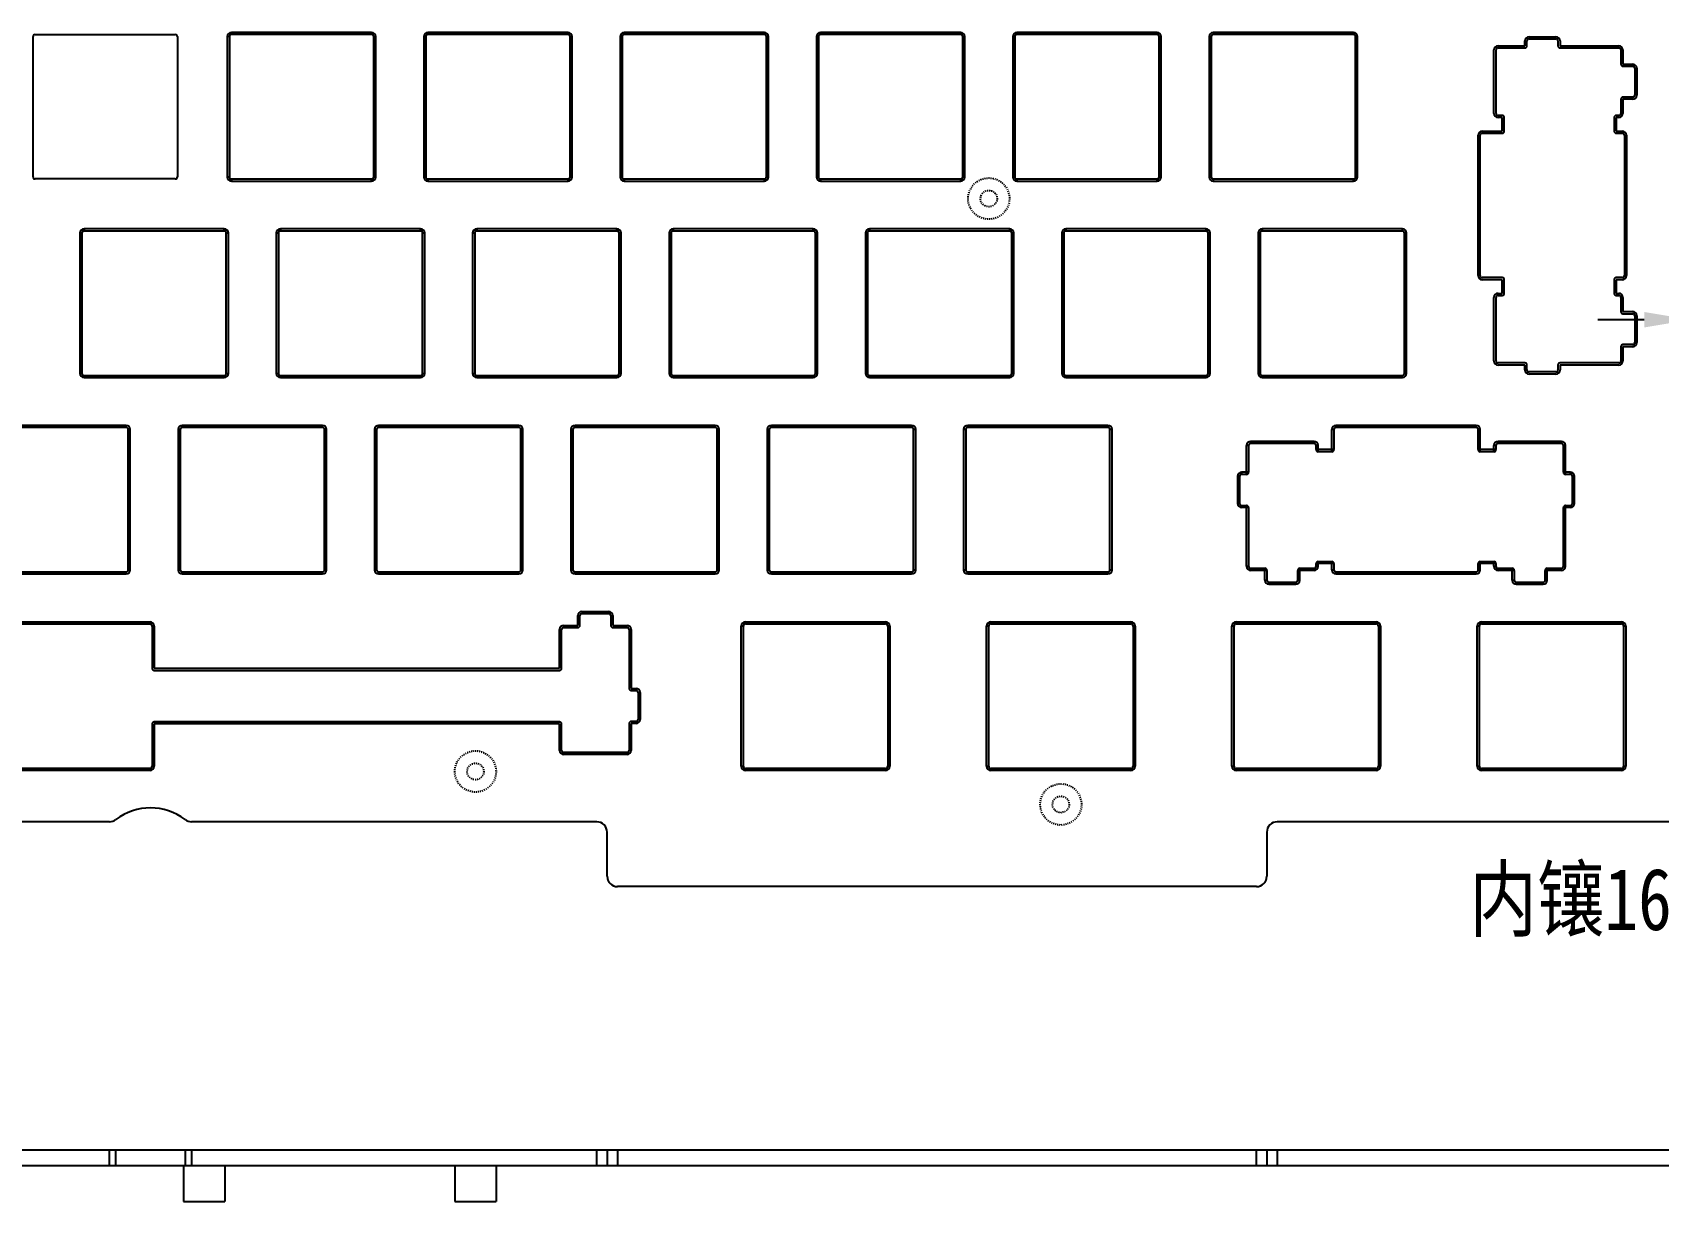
# Model space of a CAD drawing. Header units: inches. Extents: x 1530 to 2079, y 82 to 346.
# Drawn here: x 1731.2 to 1888.9, y 127.4 to 240.7 of the extents above; entities that cross this region are included whole.
import ezdxf

# ---------------------------------------------------------------- set-up
doc = ezdxf.new("R2010")
doc.units = ezdxf.units.IN
doc.header["$LTSCALE"] = 0.909449
doc.header["$MEASUREMENT"] = 0
doc.header["$PDMODE"] = 3
doc.header["$PDSIZE"] = 0.3125
doc.linetypes.add('HIDDEN', pattern=[0.2, 0.1, -0.1])
doc.linetypes.add('PHANTOM', pattern=[0.8, 0.45, -0.05, 0.1, -0.05, 0.1, -0.05])
doc.layers.get('0').update_dxf_attribs({"linetype": 'CONTINUOUS'})
doc.layers.get('Defpoints').update_dxf_attribs({"linetype": 'CONTINUOUS'})
for name, color, linetype in [('DEFAULT_2', 8, 'HIDDEN'), ('DEFAULT_3', 7, 'PHANTOM'), ('文字', 4, 'CONTINUOUS')]:
    doc.layers.add(name, color=color, linetype=linetype)
doc.styles.get("Standard").update_dxf_attribs({"font": 'txt', "width": 0.8})
doc.dimstyles.get("Standard").update_dxf_attribs({"dimtxt": 6, "dimasz": 4.5, "dimexe": 1, "dimexo": 1, "dimgap": 0.09, "dimtad": 0, "dimzin": 1, "dimdsep": 46, "dimtxsty": 'Standard', "dimcen": 0.09, "dimclrd": 5, "dimclre": 5, "dimclrt": 1, "dimadec": 0, "dimazin": 0, "dimtp": 0.01, "dimtm": 0.01, "dimtfac": 1, "dimtofl": 0, "dimtmove": 0, "dimatfit": 3, "dimfxl": 1, "dimtolj": 1, "dimtzin": 4, "dimarcsym": 0})

# ---------------------------------------------------------------- blocks, each defined once
blk = doc.blocks.new('*D32')
at = {"layer": 'DEFAULT_3', "color": 3, "linetype": 'ByBlock', "lineweight": -2, "transparency": 16777216}
for p, q in [((1892.07, 220.58), (1892.07, 211.86)), ((1895.87, 220.58), (1895.87, 211.86)), ((1887.57, 212.86), (1883.07, 212.86)), ((1900.37, 212.86), (1904.87, 212.86))]:
    blk.add_line(p, q, dxfattribs=at)
at = {"layer": 'DEFAULT_3', "color": 3, "linetype": 'ByBlock', "transparency": 16777216}
for points in [[(1887.57, 212.11), (1887.57, 213.61), (1892.07, 212.86)], [(1900.37, 213.61), (1900.37, 212.11), (1895.87, 212.86)]]:
    blk.add_solid(points, dxfattribs=at)
at = {"layer": 'Defpoints', "color": 0, "linetype": 'ByBlock', "transparency": 16777216}
for p in [(1892.07, 221.58), (1895.87, 221.58), (1895.87, 212.86)]:
    blk.add_point(p, dxfattribs=at)
at = {"layer": 'DEFAULT_3', "color": 3, "linetype": 'ByBlock', "transparency": 16777216, "insert": (1919.12, 212.86), "char_height": 6, "attachment_point": 5}
blk.add_mtext('\\A1;\\A1;3.65{\\H0.7x;\\S+0.10^ -0.05;}', dxfattribs=at)

msp = doc.modelspace()

# ---------------------------------------------------------------- linework, layer by layer
at = {"color": 7, "linetype": 'Continuous'}
for p, q in [((1731.252, 226.708), (1731.252, 240.308)), ((1731.452, 240.508), (1745.052, 240.508)), ((1745.252, 240.308), (1745.252, 226.708)), ((1750.102, 240.308), (1750.102, 226.708)), ((1750.302, 240.308), (1750.102, 240.308)), ((1750.302, 240.308), (1750.302, 226.708)), ((1750.502, 240.708), (1750.502, 240.508)), ((1764.102, 240.708), (1750.502, 240.708)), ((1764.102, 240.508), (1750.502, 240.508)), ((1764.102, 240.508), (1764.102, 240.708)), ((1764.302, 226.708), (1764.302, 240.308)), ((1764.502, 240.308), (1764.302, 240.308)), ((1764.502, 226.708), (1764.502, 240.308)), ((1769.152, 240.308), (1769.152, 226.708)), ((1769.352, 240.308), (1769.152, 240.308)), ((1769.352, 240.308), (1769.352, 226.708)), ((1769.552, 240.708), (1769.552, 240.508)), ((1783.152, 240.708), (1769.552, 240.708)), ((1783.152, 240.508), (1769.552, 240.508)), ((1783.152, 240.508), (1783.152, 240.708)), ((1783.352, 226.708), (1783.352, 240.308)), ((1783.552, 240.308), (1783.352, 240.308)), ((1783.552, 226.708), (1783.552, 240.308)), ((1788.202, 240.308), (1788.202, 226.708)), ((1788.402, 240.308), (1788.202, 240.308)), ((1788.402, 240.308), (1788.402, 226.708)), ((1788.602, 240.708), (1788.602, 240.508)), ((1802.202, 240.708), (1788.602, 240.708)), ((1802.202, 240.508), (1788.602, 240.508)), ((1802.202, 240.508), (1802.202, 240.708)), ((1802.402, 226.708), (1802.402, 240.308)), ((1802.602, 240.308), (1802.402, 240.308)), ((1802.602, 226.708), (1802.602, 240.308)), ((1807.252, 240.308), (1807.252, 226.708)), ((1807.452, 240.308), (1807.252, 240.308)), ((1807.452, 240.308), (1807.452, 226.708)), ((1807.652, 240.708), (1807.652, 240.508)), ((1821.252, 240.708), (1807.652, 240.708)), ((1821.252, 240.508), (1807.652, 240.508)), ((1821.252, 240.508), (1821.252, 240.708)), ((1821.452, 226.708), (1821.452, 240.308)), ((1821.652, 240.308), (1821.452, 240.308)), ((1821.652, 226.708), (1821.652, 240.308)), ((1826.302, 240.308), (1826.302, 226.708)), ((1826.502, 240.308), (1826.302, 240.308)), ((1826.502, 240.308), (1826.502, 226.708)), ((1826.702, 240.708), (1826.702, 240.508)), ((1840.302, 240.708), (1826.702, 240.708)), ((1840.302, 240.508), (1826.702, 240.508)), ((1840.302, 240.508), (1840.302, 240.708)), ((1840.702, 240.308), (1840.502, 240.308)), ((1840.502, 226.708), (1840.502, 240.308)), ((1840.702, 226.708), (1840.702, 240.308)), ((1845.552, 240.308), (1845.352, 240.308)), ((1845.352, 240.308), (1845.352, 226.708)), ((1845.552, 240.308), (1845.552, 226.708)), ((1859.352, 240.708), (1845.752, 240.708)), ((1845.752, 240.708), (1845.752, 240.508)), ((1859.352, 240.508), (1845.752, 240.508)), ((1859.352, 240.508), (1859.352, 240.708)), ((1859.752, 240.308), (1859.552, 240.308)), ((1859.552, 226.708), (1859.552, 240.308)), ((1859.752, 226.708), (1859.752, 240.308)), ((1875.986, 239.419), (1875.986, 239.893)), ((1876.186, 239.419), (1876.186, 239.893)), ((1876.386, 240.293), (1878.996, 240.293)), ((1876.386, 240.093), (1878.996, 240.093)), ((1879.196, 239.893), (1879.196, 239.418)), ((1879.396, 239.893), (1879.396, 239.418)), ((1872.986, 232.868), (1872.986, 239.019)), ((1873.186, 232.868), (1873.186, 239.019)), ((1873.386, 239.419), (1875.986, 239.419)), ((1873.386, 239.219), (1875.986, 239.219)), ((1879.396, 239.418), (1885.096, 239.418)), ((1879.396, 239.218), (1885.096, 239.218)), ((1885.296, 239.018), (1885.296, 237.643)), ((1885.496, 239.018), (1885.496, 237.643)), ((1885.496, 237.643), (1886.446, 237.643)), ((1885.496, 237.443), (1886.446, 237.443)), ((1886.646, 237.243), (1886.646, 234.643)), ((1886.846, 237.243), (1886.846, 234.643)), ((1885.296, 234.243), (1885.296, 232.868)), ((1886.446, 234.443), (1885.496, 234.443)), ((1886.446, 234.243), (1885.496, 234.243)), ((1885.496, 234.243), (1885.496, 232.868)), ((1873.786, 232.668), (1873.386, 232.668)), ((1873.786, 232.468), (1873.386, 232.468)), ((1873.786, 231.143), (1873.786, 232.468)), ((1873.986, 231.143), (1873.986, 232.468)), ((1884.641, 232.468), (1884.641, 231.143)), ((1885.096, 232.668), (1884.841, 232.668)), ((1885.096, 232.468), (1884.841, 232.468)), ((1884.841, 232.468), (1884.841, 231.143)), ((1871.441, 217.143), (1871.441, 230.743)), ((1871.641, 217.143), (1871.641, 230.743)), ((1871.841, 231.143), (1873.786, 231.143)), ((1871.841, 230.943), (1873.786, 230.943)), ((1884.841, 231.143), (1885.441, 231.143)), ((1884.841, 230.943), (1885.441, 230.943)), ((1885.641, 230.743), (1885.641, 217.143)), ((1885.841, 230.743), (1885.841, 217.143)), ((1745.052, 226.508), (1731.452, 226.508)), ((1750.102, 226.708), (1750.302, 226.708)), ((1750.502, 226.508), (1750.502, 226.308)), ((1750.502, 226.508), (1764.102, 226.508)), ((1750.502, 226.308), (1764.102, 226.308)), ((1764.102, 226.308), (1764.102, 226.508)), ((1764.302, 226.708), (1764.502, 226.708)), ((1769.152, 226.708), (1769.352, 226.708)), ((1769.552, 226.508), (1769.552, 226.308)), ((1769.552, 226.508), (1783.152, 226.508)), ((1769.552, 226.308), (1783.152, 226.308)), ((1783.152, 226.308), (1783.152, 226.508)), ((1783.352, 226.708), (1783.552, 226.708)), ((1788.202, 226.708), (1788.402, 226.708)), ((1788.602, 226.508), (1788.602, 226.308)), ((1788.602, 226.508), (1802.202, 226.508)), ((1788.602, 226.308), (1802.202, 226.308)), ((1802.202, 226.308), (1802.202, 226.508)), ((1802.402, 226.708), (1802.602, 226.708)), ((1807.252, 226.708), (1807.452, 226.708)), ((1807.652, 226.508), (1807.652, 226.308)), ((1807.652, 226.508), (1821.252, 226.508)), ((1807.652, 226.308), (1821.252, 226.308)), ((1821.252, 226.308), (1821.252, 226.508)), ((1821.452, 226.708), (1821.652, 226.708)), ((1826.302, 226.708), (1826.502, 226.708)), ((1826.702, 226.508), (1840.302, 226.508)), ((1826.702, 226.508), (1826.702, 226.308)), ((1826.702, 226.308), (1840.302, 226.308)), ((1840.302, 226.308), (1840.302, 226.508)), ((1840.502, 226.708), (1840.702, 226.708)), ((1845.352, 226.708), (1845.552, 226.708)), ((1845.752, 226.508), (1859.352, 226.508)), ((1845.752, 226.508), (1845.752, 226.308)), ((1845.752, 226.308), (1859.352, 226.308)), ((1859.352, 226.308), (1859.352, 226.508)), ((1859.552, 226.708), (1859.752, 226.708)), ((1735.802, 221.258), (1735.802, 207.658)), ((1736.002, 221.258), (1735.802, 221.258)), ((1736.002, 221.258), (1736.002, 207.658)), ((1736.202, 221.658), (1736.202, 221.458)), ((1749.802, 221.658), (1736.202, 221.658)), ((1749.802, 221.458), (1736.202, 221.458)), ((1749.802, 221.458), (1749.802, 221.658)), ((1750.002, 207.658), (1750.002, 221.258)), ((1750.202, 221.258), (1750.002, 221.258)), ((1750.202, 207.658), (1750.202, 221.258)), ((1754.852, 221.258), (1754.852, 207.658)), ((1755.052, 221.258), (1754.852, 221.258)), ((1755.052, 221.258), (1755.052, 207.658)), ((1755.252, 221.658), (1755.252, 221.458)), ((1768.852, 221.658), (1755.252, 221.658)), ((1768.852, 221.458), (1755.252, 221.458)), ((1768.852, 221.458), (1768.852, 221.658)), ((1769.052, 207.658), (1769.052, 221.258)), ((1769.252, 221.258), (1769.052, 221.258)), ((1769.252, 207.658), (1769.252, 221.258)), ((1773.902, 221.258), (1773.902, 207.658)), ((1774.102, 221.258), (1773.902, 221.258)), ((1774.102, 221.258), (1774.102, 207.658)), ((1774.302, 221.658), (1774.302, 221.458)), ((1787.902, 221.658), (1774.302, 221.658)), ((1787.902, 221.458), (1774.302, 221.458)), ((1787.902, 221.458), (1787.902, 221.658)), ((1788.102, 207.658), (1788.102, 221.258)), ((1788.302, 221.258), (1788.102, 221.258)), ((1788.302, 207.658), (1788.302, 221.258)), ((1792.952, 221.258), (1792.952, 207.658)), ((1793.152, 221.258), (1792.952, 221.258)), ((1793.152, 221.258), (1793.152, 207.658)), ((1793.352, 221.658), (1793.352, 221.458)), ((1806.952, 221.658), (1793.352, 221.658)), ((1806.952, 221.458), (1793.352, 221.458)), ((1806.952, 221.458), (1806.952, 221.658)), ((1807.152, 207.658), (1807.152, 221.258)), ((1807.352, 221.258), (1807.152, 221.258)), ((1807.352, 207.658), (1807.352, 221.258)), ((1812.002, 221.258), (1812.002, 207.658)), ((1812.202, 221.258), (1812.002, 221.258)), ((1812.202, 221.258), (1812.202, 207.658)), ((1812.402, 221.658), (1812.402, 221.458)), ((1826.002, 221.658), (1812.402, 221.658)), ((1826.002, 221.458), (1812.402, 221.458)), ((1826.002, 221.458), (1826.002, 221.658)), ((1826.402, 221.258), (1826.202, 221.258)), ((1826.202, 207.658), (1826.202, 221.258)), ((1826.402, 207.658), (1826.402, 221.258)), ((1831.252, 221.258), (1831.052, 221.258)), ((1831.052, 221.258), (1831.052, 207.658)), ((1831.252, 221.258), (1831.252, 207.658)), ((1845.052, 221.658), (1831.452, 221.658)), ((1831.452, 221.658), (1831.452, 221.458)), ((1845.052, 221.458), (1831.452, 221.458)), ((1845.052, 221.458), (1845.052, 221.658)), ((1845.452, 221.258), (1845.252, 221.258)), ((1845.252, 207.658), (1845.252, 221.258)), ((1845.452, 207.658), (1845.452, 221.258)), ((1850.302, 221.258), (1850.102, 221.258)), ((1850.102, 221.258), (1850.102, 207.658)), ((1850.302, 221.258), (1850.302, 207.658)), ((1864.102, 221.658), (1850.502, 221.658)), ((1850.502, 221.658), (1850.502, 221.458)), ((1864.102, 221.458), (1850.502, 221.458)), ((1864.102, 221.458), (1864.102, 221.658)), ((1864.502, 221.258), (1864.302, 221.258)), ((1864.302, 207.658), (1864.302, 221.258)), ((1864.502, 207.658), (1864.502, 221.258)), ((1873.786, 216.943), (1871.841, 216.943)), ((1873.786, 216.743), (1871.841, 216.743)), ((1873.786, 215.418), (1873.786, 216.743)), ((1873.986, 215.418), (1873.986, 216.743)), ((1884.641, 216.743), (1884.641, 215.418)), ((1885.441, 216.943), (1884.841, 216.943)), ((1885.441, 216.743), (1884.841, 216.743)), ((1884.841, 216.743), (1884.841, 215.418)), ((1872.986, 208.868), (1872.986, 215.018)), ((1873.186, 208.868), (1873.186, 215.018)), ((1873.386, 215.418), (1873.786, 215.418)), ((1873.386, 215.218), (1873.786, 215.218)), ((1884.841, 215.418), (1885.096, 215.418)), ((1884.841, 215.218), (1885.096, 215.218)), ((1885.296, 215.018), (1885.296, 213.643)), ((1885.496, 215.018), (1885.496, 213.643)), ((1885.496, 213.643), (1886.446, 213.643)), ((1885.496, 213.443), (1886.446, 213.443)), ((1886.646, 213.243), (1886.646, 210.643)), ((1886.846, 213.243), (1886.846, 210.643)), ((1885.296, 210.243), (1885.296, 208.868)), ((1886.446, 210.443), (1885.496, 210.443)), ((1886.446, 210.243), (1885.496, 210.243)), ((1885.496, 210.243), (1885.496, 208.868)), ((1875.986, 208.668), (1873.386, 208.668)), ((1875.986, 208.468), (1873.386, 208.468)), ((1875.986, 207.993), (1875.986, 208.468)), ((1876.186, 207.993), (1876.186, 208.468)), ((1879.196, 208.468), (1879.196, 207.993)), ((1885.096, 208.668), (1879.396, 208.668)), ((1885.096, 208.468), (1879.396, 208.468)), ((1879.396, 208.468), (1879.396, 207.993)), ((1735.802, 207.658), (1736.002, 207.658)), ((1736.202, 207.458), (1736.202, 207.258)), ((1736.202, 207.458), (1749.802, 207.458)), ((1736.202, 207.258), (1749.802, 207.258)), ((1749.802, 207.258), (1749.802, 207.458)), ((1750.002, 207.658), (1750.202, 207.658)), ((1754.852, 207.658), (1755.052, 207.658)), ((1755.252, 207.458), (1755.252, 207.258)), ((1755.252, 207.458), (1768.852, 207.458)), ((1755.252, 207.258), (1768.852, 207.258)), ((1768.852, 207.258), (1768.852, 207.458)), ((1769.052, 207.658), (1769.252, 207.658)), ((1773.902, 207.658), (1774.102, 207.658)), ((1774.302, 207.458), (1774.302, 207.258)), ((1774.302, 207.458), (1787.902, 207.458)), ((1774.302, 207.258), (1787.902, 207.258)), ((1787.902, 207.258), (1787.902, 207.458)), ((1788.102, 207.658), (1788.302, 207.658)), ((1792.952, 207.658), (1793.152, 207.658)), ((1793.352, 207.458), (1793.352, 207.258)), ((1793.352, 207.458), (1806.952, 207.458)), ((1793.352, 207.258), (1806.952, 207.258)), ((1806.952, 207.258), (1806.952, 207.458)), ((1807.152, 207.658), (1807.352, 207.658)), ((1812.002, 207.658), (1812.202, 207.658)), ((1812.402, 207.458), (1826.002, 207.458)), ((1812.402, 207.458), (1812.402, 207.258)), ((1812.402, 207.258), (1826.002, 207.258)), ((1826.002, 207.258), (1826.002, 207.458)), ((1826.202, 207.658), (1826.402, 207.658)), ((1831.052, 207.658), (1831.252, 207.658)), ((1831.452, 207.458), (1845.052, 207.458)), ((1831.452, 207.458), (1831.452, 207.258)), ((1831.452, 207.258), (1845.052, 207.258)), ((1845.052, 207.258), (1845.052, 207.458)), ((1845.252, 207.658), (1845.452, 207.658)), ((1850.102, 207.658), (1850.302, 207.658)), ((1850.502, 207.458), (1864.102, 207.458)), ((1850.502, 207.458), (1850.502, 207.258)), ((1850.502, 207.258), (1864.102, 207.258)), ((1864.102, 207.258), (1864.102, 207.458)), ((1864.302, 207.658), (1864.502, 207.658)), ((1878.996, 207.793), (1876.386, 207.793)), ((1878.996, 207.593), (1876.386, 207.593)), ((1740.282, 202.608), (1726.682, 202.608)), ((1740.282, 202.408), (1726.682, 202.408)), ((1740.282, 202.408), (1740.282, 202.608)), ((1740.482, 188.608), (1740.482, 202.208)), ((1740.682, 202.208), (1740.482, 202.208)), ((1740.682, 188.608), (1740.682, 202.208)), ((1745.332, 202.208), (1745.332, 188.608)), ((1745.532, 202.208), (1745.332, 202.208)), ((1745.532, 202.208), (1745.532, 188.608)), ((1745.732, 202.608), (1745.732, 202.408)), ((1759.332, 202.608), (1745.732, 202.608)), ((1759.332, 202.408), (1745.732, 202.408)), ((1759.332, 202.408), (1759.332, 202.608)), ((1759.532, 188.608), (1759.532, 202.208)), ((1759.732, 202.208), (1759.532, 202.208)), ((1759.732, 188.608), (1759.732, 202.208)), ((1764.382, 202.208), (1764.382, 188.608)), ((1764.582, 202.208), (1764.382, 202.208)), ((1764.582, 202.208), (1764.582, 188.608)), ((1764.782, 202.608), (1764.782, 202.408)), ((1778.382, 202.608), (1764.782, 202.608)), ((1778.382, 202.408), (1764.782, 202.408)), ((1778.382, 202.408), (1778.382, 202.608)), ((1778.582, 188.608), (1778.582, 202.208)), ((1778.782, 202.208), (1778.582, 202.208)), ((1778.782, 188.608), (1778.782, 202.208)), ((1783.432, 202.208), (1783.432, 188.608)), ((1783.632, 202.208), (1783.432, 202.208)), ((1783.632, 202.208), (1783.632, 188.608)), ((1783.832, 202.608), (1783.832, 202.408)), ((1797.432, 202.608), (1783.832, 202.608)), ((1797.432, 202.408), (1783.832, 202.408)), ((1797.432, 202.408), (1797.432, 202.608)), ((1797.632, 188.608), (1797.632, 202.208)), ((1797.832, 202.208), (1797.632, 202.208)), ((1797.832, 188.608), (1797.832, 202.208)), ((1802.482, 202.208), (1802.482, 188.608)), ((1802.682, 202.208), (1802.482, 202.208)), ((1802.682, 202.208), (1802.682, 188.608)), ((1802.882, 202.608), (1802.882, 202.408)), ((1816.482, 202.608), (1802.882, 202.608)), ((1816.482, 202.408), (1802.882, 202.408)), ((1816.482, 202.408), (1816.482, 202.608)), ((1816.882, 202.208), (1816.682, 202.208)), ((1816.682, 188.608), (1816.682, 202.208)), ((1816.882, 188.608), (1816.882, 202.208)), ((1821.732, 202.208), (1821.532, 202.208)), ((1821.532, 202.208), (1821.532, 188.608)), ((1821.732, 202.208), (1821.732, 188.608)), ((1835.532, 202.608), (1821.932, 202.608)), ((1821.932, 202.608), (1821.932, 202.408)), ((1835.532, 202.408), (1821.932, 202.408)), ((1835.532, 202.408), (1835.532, 202.608)), ((1835.932, 202.208), (1835.732, 202.208)), ((1835.732, 188.608), (1835.732, 202.208)), ((1835.932, 188.608), (1835.932, 202.208)), ((1726.682, 188.408), (1740.282, 188.408)), ((1726.682, 188.208), (1740.282, 188.208)), ((1740.282, 188.208), (1740.282, 188.408)), ((1740.482, 188.608), (1740.682, 188.608)), ((1745.332, 188.608), (1745.532, 188.608)), ((1745.732, 188.408), (1745.732, 188.208)), ((1745.732, 188.408), (1759.332, 188.408)), ((1745.732, 188.208), (1759.332, 188.208)), ((1759.332, 188.208), (1759.332, 188.408)), ((1759.532, 188.608), (1759.732, 188.608)), ((1764.382, 188.608), (1764.582, 188.608)), ((1764.782, 188.408), (1764.782, 188.208)), ((1764.782, 188.408), (1778.382, 188.408)), ((1764.782, 188.208), (1778.382, 188.208)), ((1778.382, 188.208), (1778.382, 188.408)), ((1778.582, 188.608), (1778.782, 188.608)), ((1783.432, 188.608), (1783.632, 188.608)), ((1783.832, 188.408), (1783.832, 188.208)), ((1783.832, 188.408), (1797.432, 188.408)), ((1783.832, 188.208), (1797.432, 188.208)), ((1797.432, 188.208), (1797.432, 188.408)), ((1797.632, 188.608), (1797.832, 188.608)), ((1802.482, 188.608), (1802.682, 188.608)), ((1802.882, 188.408), (1816.482, 188.408)), ((1802.882, 188.408), (1802.882, 188.208)), ((1802.882, 188.208), (1816.482, 188.208)), ((1816.482, 188.208), (1816.482, 188.408)), ((1816.682, 188.608), (1816.882, 188.608)), ((1821.532, 188.608), (1821.732, 188.608)), ((1821.932, 188.408), (1835.532, 188.408)), ((1821.932, 188.408), (1821.932, 188.208)), ((1821.932, 188.208), (1835.532, 188.208)), ((1835.532, 188.208), (1835.532, 188.408)), ((1835.732, 188.608), (1835.932, 188.608)), ((1784.502, 184.563), (1787.102, 184.563)), ((1729.002, 183.558), (1742.602, 183.558)), ((1729.002, 183.358), (1742.602, 183.358)), ((1742.802, 183.158), (1742.802, 179.058)), ((1743.002, 183.158), (1743.002, 179.058)), ((1782.727, 183.213), (1784.102, 183.213)), ((1782.727, 183.013), (1784.102, 183.013)), ((1784.102, 183.213), (1784.102, 184.163)), ((1784.302, 183.213), (1784.302, 184.163)), ((1784.502, 184.363), (1787.102, 184.363)), ((1787.302, 184.163), (1787.302, 183.213)), ((1787.502, 184.163), (1787.502, 183.213)), ((1787.502, 183.213), (1788.877, 183.213)), ((1787.502, 183.013), (1788.877, 183.013)), ((1800.167, 183.158), (1799.967, 183.158)), ((1799.967, 169.558), (1799.967, 183.158)), ((1800.167, 169.558), (1800.167, 183.158)), ((1800.367, 183.558), (1813.967, 183.558)), ((1800.367, 183.558), (1800.367, 183.358)), ((1800.367, 183.358), (1813.967, 183.358)), ((1813.967, 183.358), (1813.967, 183.558)), ((1814.367, 183.158), (1814.167, 183.158)), ((1814.167, 183.158), (1814.167, 169.558)), ((1814.367, 183.158), (1814.367, 169.558)), ((1823.967, 183.158), (1823.767, 183.158)), ((1823.767, 169.558), (1823.767, 183.158)), ((1823.967, 169.558), (1823.967, 183.158)), ((1824.167, 183.558), (1837.767, 183.558)), ((1824.167, 183.558), (1824.167, 183.358)), ((1824.167, 183.358), (1837.767, 183.358)), ((1837.767, 183.358), (1837.767, 183.558)), ((1838.167, 183.158), (1837.967, 183.158)), ((1837.967, 183.158), (1837.967, 169.558)), ((1838.167, 183.158), (1838.167, 169.558)), ((1847.767, 183.158), (1847.567, 183.158)), ((1847.567, 169.558), (1847.567, 183.158)), ((1847.767, 169.558), (1847.767, 183.158)), ((1847.967, 183.558), (1861.567, 183.558)), ((1847.967, 183.558), (1847.967, 183.358)), ((1847.967, 183.358), (1861.567, 183.358)), ((1861.567, 183.358), (1861.567, 183.558)), ((1861.967, 183.158), (1861.767, 183.158)), ((1861.767, 183.158), (1861.767, 169.558)), ((1861.967, 183.158), (1861.967, 169.558)), ((1871.567, 183.158), (1871.367, 183.158)), ((1871.367, 169.558), (1871.367, 183.158)), ((1871.567, 169.558), (1871.567, 183.158)), ((1871.767, 183.558), (1885.367, 183.558)), ((1871.767, 183.558), (1871.767, 183.358)), ((1871.767, 183.358), (1885.367, 183.358)), ((1885.367, 183.358), (1885.367, 183.558)), ((1885.767, 183.158), (1885.567, 183.158)), ((1885.567, 183.158), (1885.567, 169.558)), ((1885.767, 183.158), (1885.767, 169.558)), ((1782.327, 179.058), (1782.327, 182.813)), ((1782.527, 179.058), (1782.527, 182.813)), ((1789.077, 182.813), (1789.077, 177.113)), ((1789.277, 182.813), (1789.277, 177.113)), ((1743.002, 179.058), (1782.327, 179.058)), ((1743.002, 178.858), (1782.327, 178.858)), ((1789.277, 177.113), (1789.752, 177.113)), ((1789.277, 176.913), (1789.752, 176.913)), ((1789.952, 176.713), (1789.952, 174.103)), ((1790.152, 176.713), (1790.152, 174.103)), ((1742.802, 173.658), (1742.802, 169.558)), ((1782.327, 173.858), (1743.002, 173.858)), ((1743.002, 173.658), (1743.002, 169.558)), ((1782.327, 173.658), (1743.002, 173.658)), ((1782.327, 171.103), (1782.327, 173.658)), ((1782.527, 171.103), (1782.527, 173.658)), ((1789.077, 173.703), (1789.077, 171.103)), ((1789.752, 173.903), (1789.277, 173.903)), ((1789.752, 173.703), (1789.277, 173.703)), ((1789.277, 173.703), (1789.277, 171.103)), ((1788.877, 170.903), (1782.727, 170.903)), ((1788.877, 170.703), (1782.727, 170.703)), ((1742.602, 169.358), (1729.002, 169.358)), ((1742.602, 169.158), (1729.002, 169.158)), ((1799.967, 169.558), (1800.167, 169.558)), ((1813.967, 169.358), (1800.367, 169.358)), ((1800.367, 169.358), (1800.367, 169.158)), ((1813.967, 169.158), (1800.367, 169.158)), ((1813.967, 169.158), (1813.967, 169.358)), ((1814.167, 169.558), (1814.367, 169.558)), ((1823.767, 169.558), (1823.967, 169.558)), ((1837.767, 169.358), (1824.167, 169.358)), ((1824.167, 169.358), (1824.167, 169.158)), ((1837.767, 169.158), (1824.167, 169.158)), ((1837.767, 169.158), (1837.767, 169.358)), ((1837.967, 169.558), (1838.167, 169.558)), ((1847.567, 169.558), (1847.767, 169.558)), ((1861.567, 169.358), (1847.967, 169.358)), ((1847.967, 169.358), (1847.967, 169.158)), ((1861.567, 169.158), (1847.967, 169.158)), ((1861.567, 169.158), (1861.567, 169.358)), ((1861.767, 169.558), (1861.967, 169.558)), ((1871.367, 169.558), (1871.567, 169.558)), ((1885.367, 169.358), (1871.767, 169.358)), ((1871.767, 169.358), (1871.767, 169.158)), ((1885.367, 169.158), (1871.767, 169.158)), ((1885.367, 169.158), (1885.367, 169.358)), ((1885.567, 169.558), (1885.767, 169.558)), ((1738.675, 164.174), (1687.098, 164.174)), ((1785.949, 164.174), (1746.615, 164.174)), ((1891.475, 164.174), (1851.949, 164.174)), ((1786.949, 158.892), (1786.949, 163.174)), ((1850.949, 163.174), (1850.949, 158.892)), ((1849.949, 157.892), (1787.949, 157.892)), ((1600.742, 132.358), (2037.904, 132.358)), ((1738.675, 130.858), (1738.675, 132.358)), ((1739.286, 130.858), (1739.286, 132.358)), ((1746.004, 132.358), (1746.004, 130.858)), ((1746.615, 132.358), (1746.615, 130.858)), ((1785.949, 130.858), (1785.949, 132.358)), ((1786.949, 132.358), (1786.949, 130.858)), ((1787.949, 132.358), (1787.949, 130.858)), ((1849.949, 130.858), (1849.949, 132.358)), ((1850.949, 132.358), (1850.949, 130.858)), ((1851.949, 132.358), (1851.949, 130.858)), ((1600.742, 130.858), (2037.904, 130.858)), ((1745.865, 130.858), (1745.865, 127.358)), ((1749.865, 130.858), (1749.865, 127.358)), ((1772.174, 130.858), (1772.174, 127.358)), ((1776.174, 130.858), (1776.174, 127.358)), ((1745.865, 127.358), (1749.865, 127.358)), ((1772.174, 127.358), (1776.174, 127.358))]:
    msp.add_line(p, q, dxfattribs=at)
at = {"color": 1, "linetype": 'Continuous'}
for p, q in [((1857.252, 200.063), (1857.252, 202.208)), ((1857.452, 202.208), (1857.252, 202.208)), ((1857.452, 202.208), (1857.452, 200.263)), ((1857.652, 202.608), (1857.652, 202.408)), ((1871.252, 202.608), (1857.652, 202.608)), ((1871.252, 202.408), (1857.652, 202.408)), ((1871.252, 202.408), (1871.252, 202.608)), ((1871.452, 200.263), (1871.452, 202.208)), ((1871.652, 202.208), (1871.452, 202.208)), ((1871.652, 200.063), (1871.652, 202.208)), ((1848.977, 197.863), (1848.977, 200.663)), ((1849.177, 200.663), (1848.977, 200.663)), ((1849.177, 200.663), (1849.177, 198.063)), ((1849.377, 201.063), (1849.377, 200.863)), ((1855.527, 201.063), (1849.377, 201.063)), ((1855.527, 200.863), (1849.377, 200.863)), ((1855.527, 200.863), (1855.527, 201.063)), ((1855.727, 200.263), (1855.727, 200.663)), ((1855.927, 200.663), (1855.727, 200.663)), ((1855.927, 200.063), (1855.927, 200.663)), ((1872.977, 200.063), (1872.977, 200.663)), ((1873.177, 200.663), (1872.977, 200.663)), ((1873.177, 200.663), (1873.177, 200.263)), ((1873.377, 201.063), (1873.377, 200.863)), ((1879.527, 201.063), (1873.377, 201.063)), ((1879.527, 200.863), (1873.377, 200.863)), ((1879.527, 200.863), (1879.527, 201.063)), ((1879.727, 198.063), (1879.727, 200.663)), ((1879.927, 200.663), (1879.727, 200.663)), ((1879.927, 197.863), (1879.927, 200.663)), ((1857.452, 200.263), (1855.727, 200.263)), ((1857.252, 200.063), (1855.927, 200.063)), ((1873.177, 200.263), (1871.452, 200.263)), ((1872.977, 200.063), (1871.652, 200.063)), ((1848.102, 197.663), (1848.102, 195.053)), ((1848.302, 197.663), (1848.102, 197.663)), ((1848.302, 197.663), (1848.302, 195.053)), ((1848.502, 198.063), (1848.502, 197.863)), ((1849.177, 198.063), (1848.502, 198.063)), ((1848.977, 197.863), (1848.502, 197.863)), ((1880.402, 198.063), (1879.727, 198.063)), ((1880.402, 197.863), (1879.927, 197.863)), ((1880.402, 197.863), (1880.402, 198.063)), ((1880.602, 195.053), (1880.602, 197.663)), ((1880.802, 197.663), (1880.602, 197.663)), ((1880.802, 195.053), (1880.802, 197.663)), ((1848.102, 195.053), (1848.302, 195.053)), ((1848.502, 194.853), (1848.502, 194.653)), ((1848.502, 194.853), (1848.977, 194.853)), ((1849.177, 194.653), (1848.502, 194.653)), ((1848.977, 188.953), (1848.977, 194.853)), ((1849.177, 194.653), (1849.177, 188.953)), ((1879.727, 188.953), (1879.727, 194.653)), ((1880.402, 194.653), (1879.727, 194.653)), ((1879.927, 188.953), (1879.927, 194.853)), ((1879.927, 194.853), (1880.402, 194.853)), ((1880.402, 194.653), (1880.402, 194.853)), ((1880.602, 195.053), (1880.802, 195.053)), ((1855.927, 188.953), (1855.927, 189.408)), ((1855.927, 189.408), (1857.252, 189.408)), ((1857.252, 188.608), (1857.252, 189.408)), ((1871.652, 188.608), (1871.652, 189.408)), ((1871.652, 189.408), (1872.977, 189.408)), ((1872.977, 188.953), (1872.977, 189.408)), ((1848.977, 188.953), (1849.177, 188.953)), ((1849.377, 188.753), (1849.377, 188.553)), ((1849.377, 188.753), (1850.752, 188.753)), ((1850.952, 188.553), (1849.377, 188.553)), ((1850.752, 187.603), (1850.752, 188.753)), ((1850.952, 188.553), (1850.952, 187.603)), ((1853.952, 187.603), (1853.952, 188.553)), ((1855.527, 188.553), (1853.952, 188.553)), ((1854.152, 187.603), (1854.152, 188.753)), ((1854.152, 188.753), (1855.527, 188.753)), ((1855.527, 188.553), (1855.527, 188.753)), ((1855.727, 188.953), (1855.727, 189.208)), ((1857.452, 189.208), (1855.727, 189.208)), ((1855.727, 188.953), (1855.927, 188.953)), ((1857.252, 188.608), (1857.452, 188.608)), ((1857.452, 189.208), (1857.452, 188.608)), ((1857.652, 188.408), (1857.652, 188.208)), ((1857.652, 188.408), (1871.252, 188.408)), ((1857.652, 188.208), (1871.252, 188.208)), ((1871.252, 188.208), (1871.252, 188.408)), ((1871.452, 188.608), (1871.452, 189.208)), ((1873.177, 189.208), (1871.452, 189.208)), ((1871.452, 188.608), (1871.652, 188.608)), ((1872.977, 188.953), (1873.177, 188.953)), ((1873.177, 189.208), (1873.177, 188.953)), ((1873.377, 188.753), (1873.377, 188.553)), ((1873.377, 188.753), (1874.752, 188.753)), ((1874.952, 188.553), (1873.377, 188.553)), ((1874.752, 187.603), (1874.752, 188.753)), ((1874.952, 188.553), (1874.952, 187.603)), ((1877.952, 187.603), (1877.952, 188.553)), ((1879.527, 188.553), (1877.952, 188.553)), ((1878.152, 187.603), (1878.152, 188.753)), ((1878.152, 188.753), (1879.527, 188.753)), ((1879.527, 188.553), (1879.527, 188.753)), ((1879.727, 188.953), (1879.927, 188.953)), ((1850.752, 187.603), (1850.952, 187.603)), ((1851.152, 187.403), (1851.152, 187.203)), ((1851.152, 187.403), (1853.752, 187.403)), ((1851.152, 187.203), (1853.752, 187.203)), ((1853.752, 187.203), (1853.752, 187.403)), ((1853.952, 187.603), (1854.152, 187.603)), ((1874.752, 187.603), (1874.952, 187.603)), ((1875.152, 187.403), (1875.152, 187.203)), ((1875.152, 187.403), (1877.752, 187.403)), ((1875.152, 187.203), (1877.752, 187.203)), ((1877.752, 187.203), (1877.752, 187.403)), ((1877.952, 187.603), (1878.152, 187.603))]:
    msp.add_line(p, q, dxfattribs=at)
at = {"color": 7, "linetype": 'Continuous'}
for centre, radius, start, end in [((1731.452, 240.308), 0.2, 90, 180), ((1745.052, 240.308), 0.2, 0, 90), ((1750.502, 240.308), 0.4, 90.00032, 179.99968), ((1750.502, 240.308), 0.2, 89.99975, 180), ((1764.102, 240.308), 0.4, 0.00032, 89.99968), ((1764.102, 240.308), 0.2, 359.99975, 90), ((1769.552, 240.308), 0.4, 90.00032, 179.99968), ((1769.552, 240.308), 0.2, 89.99975, 180), ((1783.152, 240.308), 0.4, 0.00032, 89.99968), ((1783.152, 240.308), 0.2, 359.99975, 90), ((1788.602, 240.308), 0.4, 90.00032, 179.99968), ((1788.602, 240.308), 0.2, 89.99975, 180), ((1802.202, 240.308), 0.4, 0.00032, 89.99968), ((1802.202, 240.308), 0.2, 359.99975, 90), ((1807.652, 240.308), 0.4, 90.00032, 179.99968), ((1807.652, 240.308), 0.2, 89.99975, 180), ((1821.252, 240.308), 0.4, 0.00032, 89.99968), ((1821.252, 240.308), 0.2, 359.99975, 90), ((1826.702, 240.308), 0.4, 90.00032, 179.99968), ((1826.702, 240.308), 0.2, 89.99975, 180), ((1840.302, 240.308), 0.4, 0.00032, 89.99968), ((1840.302, 240.308), 0.2, 359.99975, 90), ((1845.752, 240.308), 0.4, 90.00032, 179.99968), ((1845.752, 240.308), 0.2, 89.99975, 180), ((1859.352, 240.308), 0.4, 0.00032, 89.99968), ((1859.352, 240.308), 0.2, 359.99975, 90), ((1876.386, 239.893), 0.4, 90, 180), ((1876.386, 239.893), 0.2, 90, 180), ((1878.996, 239.893), 0.4, 0, 90), ((1878.996, 239.893), 0.2, 0, 90), ((1873.386, 239.019), 0.4, 90, 180), ((1873.386, 239.019), 0.2, 90, 180), ((1875.986, 239.419), 0.2, 270, 0), ((1879.396, 239.418), 0.2, 180, 270), ((1885.096, 239.018), 0.4, 0, 90), ((1885.096, 239.018), 0.2, 0, 90), ((1885.496, 237.643), 0.2, 180, 270), ((1886.446, 237.243), 0.4, 0, 90), ((1886.446, 237.243), 0.2, 0, 90), ((1885.496, 234.243), 0.2, 90, 180), ((1886.446, 234.643), 0.4, 270, 0), ((1886.446, 234.643), 0.2, 270, 0), ((1873.386, 232.868), 0.4, 180, 270), ((1873.386, 232.868), 0.2, 180, 270), ((1873.786, 232.468), 0.2, 0, 90), ((1884.841, 232.468), 0.2, 90, 180), ((1885.096, 232.868), 0.4, 270, 0), ((1885.096, 232.868), 0.2, 270, 0), ((1871.841, 230.743), 0.4, 90, 180), ((1871.841, 230.743), 0.2, 90, 180), ((1873.786, 231.143), 0.2, 270, 0), ((1884.841, 231.143), 0.2, 180, 270), ((1885.441, 230.743), 0.4, 0, 90), ((1885.441, 230.743), 0.2, 0, 90), ((1731.452, 226.708), 0.2, 180, 270), ((1745.052, 226.708), 0.2, 270, 0), ((1750.502, 226.708), 0.4, 180.00032, 269.99968), ((1750.502, 226.708), 0.2, 179.99975, 270), ((1764.102, 226.708), 0.4, 270.00032, 359.99968), ((1764.102, 226.708), 0.2, 269.99975, 360), ((1769.552, 226.708), 0.4, 180.00032, 269.99968), ((1769.552, 226.708), 0.2, 179.99975, 270), ((1783.152, 226.708), 0.4, 270.00032, 359.99968), ((1783.152, 226.708), 0.2, 269.99975, 360), ((1788.602, 226.708), 0.4, 180.00032, 269.99968), ((1788.602, 226.708), 0.2, 179.99975, 270), ((1802.202, 226.708), 0.4, 270.00032, 359.99968), ((1802.202, 226.708), 0.2, 269.99975, 360), ((1807.652, 226.708), 0.4, 180.00032, 269.99968), ((1807.652, 226.708), 0.2, 179.99975, 270), ((1821.252, 226.708), 0.4, 270.00032, 359.99968), ((1821.252, 226.708), 0.2, 269.99975, 360), ((1826.702, 226.708), 0.4, 180.00032, 269.99968), ((1826.702, 226.708), 0.2, 179.99975, 270), ((1840.302, 226.708), 0.4, 270.00032, 359.99968), ((1840.302, 226.708), 0.2, 269.99975, 360), ((1845.752, 226.708), 0.4, 180.00032, 269.99968), ((1845.752, 226.708), 0.2, 179.99975, 270), ((1859.352, 226.708), 0.4, 270.00032, 359.99968), ((1859.352, 226.708), 0.2, 269.99975, 360), ((1736.202, 221.258), 0.4, 90.00032, 179.99968), ((1736.202, 221.258), 0.2, 89.99975, 180), ((1749.802, 221.258), 0.4, 0.00032, 89.99968), ((1749.802, 221.258), 0.2, 359.99975, 90), ((1755.252, 221.258), 0.4, 90.00032, 179.99968), ((1755.252, 221.258), 0.2, 89.99975, 180), ((1768.852, 221.258), 0.4, 0.00032, 89.99968), ((1768.852, 221.258), 0.2, 359.99975, 90), ((1774.302, 221.258), 0.4, 90.00032, 179.99968), ((1774.302, 221.258), 0.2, 89.99975, 180), ((1787.902, 221.258), 0.4, 0.00032, 89.99968), ((1787.902, 221.258), 0.2, 359.99975, 90), ((1793.352, 221.258), 0.4, 90.00032, 179.99968), ((1793.352, 221.258), 0.2, 89.99975, 180), ((1806.952, 221.258), 0.4, 0.00032, 89.99968), ((1806.952, 221.258), 0.2, 359.99975, 90), ((1812.402, 221.258), 0.4, 90.00032, 179.99968), ((1812.402, 221.258), 0.2, 89.99975, 180), ((1826.002, 221.258), 0.4, 0.00032, 89.99968), ((1826.002, 221.258), 0.2, 359.99975, 90), ((1831.452, 221.258), 0.4, 90.00032, 179.99968), ((1831.452, 221.258), 0.2, 89.99975, 180), ((1845.052, 221.258), 0.4, 0.00032, 89.99968), ((1845.052, 221.258), 0.2, 359.99975, 90), ((1850.502, 221.258), 0.4, 90.00032, 179.99968), ((1850.502, 221.258), 0.2, 89.99975, 180), ((1864.102, 221.258), 0.4, 0.00032, 89.99968), ((1864.102, 221.258), 0.2, 359.99975, 90), ((1871.841, 217.143), 0.4, 180, 270), ((1871.841, 217.143), 0.2, 180, 270), ((1873.786, 216.743), 0.2, 0, 90), ((1884.841, 216.743), 0.2, 90, 180), ((1885.441, 217.143), 0.4, 270, 0), ((1885.441, 217.143), 0.2, 270, 0), ((1873.386, 215.018), 0.4, 90, 180), ((1873.386, 215.018), 0.2, 90, 180), ((1873.786, 215.418), 0.2, 270, 0), ((1884.841, 215.418), 0.2, 180, 270), ((1885.096, 215.018), 0.4, 0, 90), ((1885.096, 215.018), 0.2, 0, 90), ((1885.496, 213.643), 0.2, 180, 270), ((1886.446, 213.243), 0.4, 0, 90), ((1886.446, 213.243), 0.2, 0, 90), ((1885.496, 210.243), 0.2, 90, 180), ((1886.446, 210.643), 0.4, 270, 0), ((1886.446, 210.643), 0.2, 270, 0), ((1873.386, 208.868), 0.4, 180, 270), ((1873.386, 208.868), 0.2, 180, 270), ((1875.986, 208.468), 0.2, 0, 90), ((1879.396, 208.468), 0.2, 90, 180), ((1885.096, 208.868), 0.4, 270, 0), ((1885.096, 208.868), 0.2, 270, 0), ((1736.202, 207.658), 0.4, 180.00032, 269.99968), ((1736.202, 207.658), 0.2, 179.99975, 270), ((1749.802, 207.658), 0.4, 270.00032, 359.99968), ((1749.802, 207.658), 0.2, 269.99975, 0), ((1755.252, 207.658), 0.4, 180.00032, 269.99968), ((1755.252, 207.658), 0.2, 179.99975, 270), ((1768.852, 207.658), 0.4, 270.00032, 359.99968), ((1768.852, 207.658), 0.2, 269.99975, 0), ((1774.302, 207.658), 0.4, 180.00032, 269.99968), ((1774.302, 207.658), 0.2, 179.99975, 270), ((1787.902, 207.658), 0.4, 270.00032, 359.99968), ((1787.902, 207.658), 0.2, 269.99975, 0), ((1793.352, 207.658), 0.4, 180.00032, 269.99968), ((1793.352, 207.658), 0.2, 179.99975, 270), ((1806.952, 207.658), 0.4, 270.00032, 359.99968), ((1806.952, 207.658), 0.2, 269.99975, 0), ((1812.402, 207.658), 0.4, 180.00032, 269.99968), ((1812.402, 207.658), 0.2, 179.99975, 270), ((1826.002, 207.658), 0.4, 270.00032, 359.99968), ((1826.002, 207.658), 0.2, 269.99975, 0), ((1831.452, 207.658), 0.4, 180.00032, 269.99968), ((1831.452, 207.658), 0.2, 179.99975, 270), ((1845.052, 207.658), 0.4, 270.00032, 359.99968), ((1845.052, 207.658), 0.2, 269.99975, 0), ((1850.502, 207.658), 0.4, 180.00032, 269.99968), ((1850.502, 207.658), 0.2, 179.99975, 270), ((1864.102, 207.658), 0.4, 270.00032, 359.99968), ((1864.102, 207.658), 0.2, 269.99975, 0), ((1876.386, 207.993), 0.4, 180, 270), ((1876.386, 207.993), 0.2, 180, 270), ((1878.996, 207.993), 0.4, 270, 0), ((1878.996, 207.993), 0.2, 270, 0), ((1740.282, 202.208), 0.4, 0.00032, 89.99968), ((1740.282, 202.208), 0.2, 359.99975, 90), ((1745.732, 202.208), 0.4, 90.00032, 179.99968), ((1745.732, 202.208), 0.2, 89.99975, 180), ((1759.332, 202.208), 0.4, 0.00032, 89.99968), ((1759.332, 202.208), 0.2, 359.99975, 90), ((1764.782, 202.208), 0.4, 90.00032, 179.99968), ((1764.782, 202.208), 0.2, 89.99975, 180), ((1778.382, 202.208), 0.4, 0.00032, 89.99968), ((1778.382, 202.208), 0.2, 359.99975, 90), ((1783.832, 202.208), 0.4, 90.00032, 179.99968), ((1783.832, 202.208), 0.2, 89.99975, 180), ((1797.432, 202.208), 0.4, 0.00032, 89.99968), ((1797.432, 202.208), 0.2, 359.99975, 90), ((1802.882, 202.208), 0.4, 90.00032, 179.99968), ((1802.882, 202.208), 0.2, 89.99975, 180), ((1816.482, 202.208), 0.4, 0.00032, 89.99968), ((1816.482, 202.208), 0.2, 359.99975, 90), ((1821.932, 202.208), 0.4, 90.00032, 179.99968), ((1821.932, 202.208), 0.2, 89.99975, 180), ((1835.532, 202.208), 0.4, 0.00032, 89.99968), ((1835.532, 202.208), 0.2, 359.99975, 90), ((1740.282, 188.608), 0.4, 270.00032, 359.99968), ((1740.282, 188.608), 0.2, 269.99975, 360), ((1745.732, 188.608), 0.4, 180.00032, 269.99968), ((1745.732, 188.608), 0.2, 179.99975, 270), ((1759.332, 188.608), 0.4, 270.00032, 359.99968), ((1759.332, 188.608), 0.2, 269.99975, 360), ((1764.782, 188.608), 0.4, 180.00032, 269.99968), ((1764.782, 188.608), 0.2, 179.99975, 270), ((1778.382, 188.608), 0.4, 270.00032, 359.99968), ((1778.382, 188.608), 0.2, 269.99975, 360), ((1783.832, 188.608), 0.4, 180.00032, 269.99968), ((1783.832, 188.608), 0.2, 179.99975, 270), ((1797.432, 188.608), 0.4, 270.00032, 359.99968), ((1797.432, 188.608), 0.2, 269.99975, 360), ((1802.882, 188.608), 0.4, 180.00032, 269.99968), ((1802.882, 188.608), 0.2, 179.99975, 270), ((1816.482, 188.608), 0.4, 270.00032, 359.99968), ((1816.482, 188.608), 0.2, 269.99975, 360), ((1821.932, 188.608), 0.4, 180.00032, 269.99968), ((1821.932, 188.608), 0.2, 179.99975, 270), ((1835.532, 188.608), 0.4, 270.00032, 359.99968), ((1835.532, 188.608), 0.2, 269.99975, 360), ((1784.502, 184.163), 0.4, 90, 180), ((1787.102, 184.163), 0.4, 0, 90), ((1742.602, 183.158), 0.4, 0, 90), ((1742.602, 183.158), 0.2, 0, 90), ((1782.727, 182.813), 0.4, 90, 180), ((1782.727, 182.813), 0.2, 90, 180), ((1784.102, 183.213), 0.2, 270, 0), ((1784.502, 184.163), 0.2, 90, 180), ((1787.102, 184.163), 0.2, 0, 90), ((1787.502, 183.213), 0.2, 180, 270), ((1788.877, 182.813), 0.4, 0, 90), ((1788.877, 182.813), 0.2, 0, 90), ((1800.367, 183.158), 0.4, 90.01999, 179.98433), ((1800.367, 183.158), 0.2, 90, 179.99341), ((1813.967, 183.158), 0.4, 0.01999, 89.98433), ((1813.967, 183.158), 0.2, 0, 89.99341), ((1824.167, 183.158), 0.4, 90.01999, 179.98433), ((1824.167, 183.158), 0.2, 90, 179.99341), ((1837.767, 183.158), 0.4, 0.01999, 89.98433), ((1837.767, 183.158), 0.2, 0, 89.99341), ((1847.967, 183.158), 0.4, 90.01999, 179.98433), ((1847.967, 183.158), 0.2, 90, 179.99341), ((1861.567, 183.158), 0.4, 0.01999, 89.98433), ((1861.567, 183.158), 0.2, 0, 89.99341), ((1871.767, 183.158), 0.4, 90.01999, 179.98433), ((1871.767, 183.158), 0.2, 90, 179.99341), ((1885.367, 183.158), 0.4, 0.01999, 89.98433), ((1885.367, 183.158), 0.2, 0, 89.99341), ((1743.002, 179.058), 0.2, 180, 270), ((1782.327, 179.058), 0.2, 270, 0), ((1789.277, 177.113), 0.2, 180, 270), ((1789.752, 176.713), 0.4, 0, 90), ((1789.752, 176.713), 0.2, 0, 90), ((1743.002, 173.658), 0.2, 90, 180), ((1782.327, 173.658), 0.2, 0, 90), ((1789.277, 173.703), 0.2, 90, 180), ((1789.752, 174.103), 0.4, 270, 0), ((1789.752, 174.103), 0.2, 270, 0), ((1782.727, 171.103), 0.4, 180, 270), ((1782.727, 171.103), 0.2, 180, 270), ((1788.877, 171.103), 0.4, 270, 0), ((1788.877, 171.103), 0.2, 270, 0), ((1742.602, 169.558), 0.4, 270, 0), ((1742.602, 169.558), 0.2, 270, 0), ((1800.367, 169.558), 0.4, 180.01998, 269.98433), ((1800.367, 169.558), 0.2, 180, 269.99341), ((1813.967, 169.558), 0.4, 270.01998, 359.98433), ((1813.967, 169.558), 0.2, 270, 359.99341), ((1824.167, 169.558), 0.4, 180.01998, 269.98433), ((1824.167, 169.558), 0.2, 180, 269.99341), ((1837.767, 169.558), 0.4, 270.01998, 359.98433), ((1837.767, 169.558), 0.2, 270, 359.99341), ((1847.967, 169.558), 0.4, 180.01998, 269.98433), ((1847.967, 169.558), 0.2, 180, 269.99341), ((1861.567, 169.558), 0.4, 270.01998, 359.98433), ((1861.567, 169.558), 0.2, 270, 359.99341), ((1871.767, 169.558), 0.4, 180.01998, 269.98433), ((1871.767, 169.558), 0.2, 180, 269.99341), ((1885.367, 169.558), 0.4, 270.01998, 359.98433), ((1885.367, 169.558), 0.2, 270, 359.99341), ((1738.675, 165.174), 1, 270, 307.64162), ((1742.645, 160.027), 5.5, 52.35838, 127.64162), ((1746.615, 165.174), 1, 232.35838, 270), ((1785.949, 163.174), 1, 0, 90), ((1851.949, 163.174), 1, 90, 180), ((1787.949, 158.892), 1, 180, 270), ((1849.949, 158.892), 1, 270, 360)]:
    msp.add_arc(centre, radius, start, end, dxfattribs=at)
at = {"color": 1, "linetype": 'Continuous'}
for centre, radius, start, end in [((1857.652, 202.208), 0.4, 90.00037, 179.99976), ((1857.652, 202.208), 0.2, 89.99968, 180), ((1871.252, 202.208), 0.4, 0.00013, 89.99963), ((1871.252, 202.208), 0.2, 359.99968, 89.99917), ((1849.377, 200.663), 0.4, 90.00037, 179.99987), ((1849.377, 200.663), 0.2, 90, 180.0003), ((1855.527, 200.663), 0.4, 0.00024, 89.99963), ((1855.527, 200.663), 0.2, 0, 90.0003), ((1873.377, 200.663), 0.4, 90.00026, 179.99976), ((1873.377, 200.663), 0.2, 89.9997, 180), ((1879.527, 200.663), 0.4, 0.00024, 89.99974), ((1879.527, 200.663), 0.2, 0, 90.0003), ((1855.927, 200.263), 0.2, 180.00284, 270), ((1857.252, 200.263), 0.2, 270.00284, 359.99779), ((1871.652, 200.263), 0.2, 180, 269.99779), ((1872.977, 200.263), 0.2, 270.00284, 0), ((1848.502, 197.663), 0.4, 90.00013, 179.99963), ((1848.502, 197.663), 0.2, 89.99968, 180), ((1848.977, 198.063), 0.2, 270.00284, 360), ((1879.927, 198.063), 0.2, 180.00284, 270), ((1880.402, 197.663), 0.4, 0.00037, 89.99976), ((1880.402, 197.663), 0.2, 359.99968, 89.99917), ((1848.502, 195.053), 0.4, 180.00037, 269.99976), ((1848.502, 195.053), 0.2, 180, 269.99917), ((1848.977, 194.653), 0.2, 0.00284, 90), ((1879.927, 194.653), 0.2, 90.00284, 180), ((1880.402, 195.053), 0.4, 270.00013, 359.99963), ((1880.402, 195.053), 0.2, 269.99968, 359.99917), ((1855.927, 189.208), 0.2, 90.00284, 180), ((1857.252, 189.208), 0.2, 0.00284, 89.99779), ((1871.652, 189.208), 0.2, 90.00284, 180), ((1872.977, 189.208), 0.2, 0.00284, 90), ((1849.377, 188.953), 0.4, 180.00024, 269.99987), ((1849.377, 188.953), 0.2, 180, 270.0003), ((1850.752, 188.553), 0.2, 0, 89.99716), ((1854.152, 188.553), 0.2, 90, 179.99716), ((1855.527, 188.953), 0.4, 270.00024, 359.99987), ((1855.527, 188.953), 0.2, 270, 0.0003), ((1857.652, 188.608), 0.4, 180.00013, 269.99963), ((1857.652, 188.608), 0.2, 180, 269.99917), ((1871.252, 188.608), 0.4, 270.00037, 359.99976), ((1871.252, 188.608), 0.2, 269.99968, 359.99917), ((1873.377, 188.953), 0.4, 180.00024, 269.99987), ((1873.377, 188.953), 0.2, 180, 270.0003), ((1874.752, 188.553), 0.2, 0, 89.99716), ((1878.152, 188.553), 0.2, 90, 179.99716), ((1879.527, 188.953), 0.4, 270.00024, 359.99987), ((1879.527, 188.953), 0.2, 270, 0.0003), ((1851.152, 187.603), 0.4, 180.00013, 269.99963), ((1851.152, 187.603), 0.2, 180, 269.99917), ((1853.752, 187.603), 0.4, 270.00037, 359.99976), ((1853.752, 187.603), 0.2, 269.99968, 359.99917), ((1875.152, 187.603), 0.4, 180.00013, 269.99963), ((1875.152, 187.603), 0.2, 180, 269.99917), ((1877.752, 187.603), 0.4, 270.00037, 359.99976), ((1877.752, 187.603), 0.2, 269.99968, 359.99917)]:
    msp.add_arc(centre, radius, start, end, dxfattribs=at)
at = {"layer": 'DEFAULT_2', "color": 8, "linetype": 'HIDDEN'}
for centre, radius in [((1823.977, 224.608), 2), ((1823.977, 224.608), 0.8), ((1774.174, 169.052), 2), ((1774.174, 169.052), 0.8), ((1830.967, 165.858), 2), ((1830.967, 165.858), 0.8)]:
    msp.add_circle(centre, radius, dxfattribs=at)

# ---------------------------------------------------------------- texts
at = {"layer": '文字', "lineweight": 0, "insert": (1870.609, 159.676), "char_height": 6, "width": 98.60204, "attachment_point": 1}
msp.add_mtext('{\\fSimSun|b0|i0|c134|p54;\\C3;内镶16个M2的铜螺柱}', dxfattribs=at)

# ---------------------------------------------------------------- dimensions: what is measured, and where the dimension line sits
at = {"layer": 'DEFAULT_3', "linetype": 'ByBlock'}
dim = msp.add_linear_dim(base=(1895.869, 212.864), p1=(1892.069, 221.576), p2=(1895.869, 221.576), text='\\A1;3.65{\\H0.7x;\\S+0.10^ -0.05;}', dimstyle='Standard', override={"dimclrd": 3, "dimclre": 3, "dimclrt": 3}, dxfattribs=at)
dim.commit()
dim.dimension.update_dxf_attribs({"geometry": '*D32', "text_midpoint": (1919.119, 212.864)})

doc.saveas('drawing.dxf')
